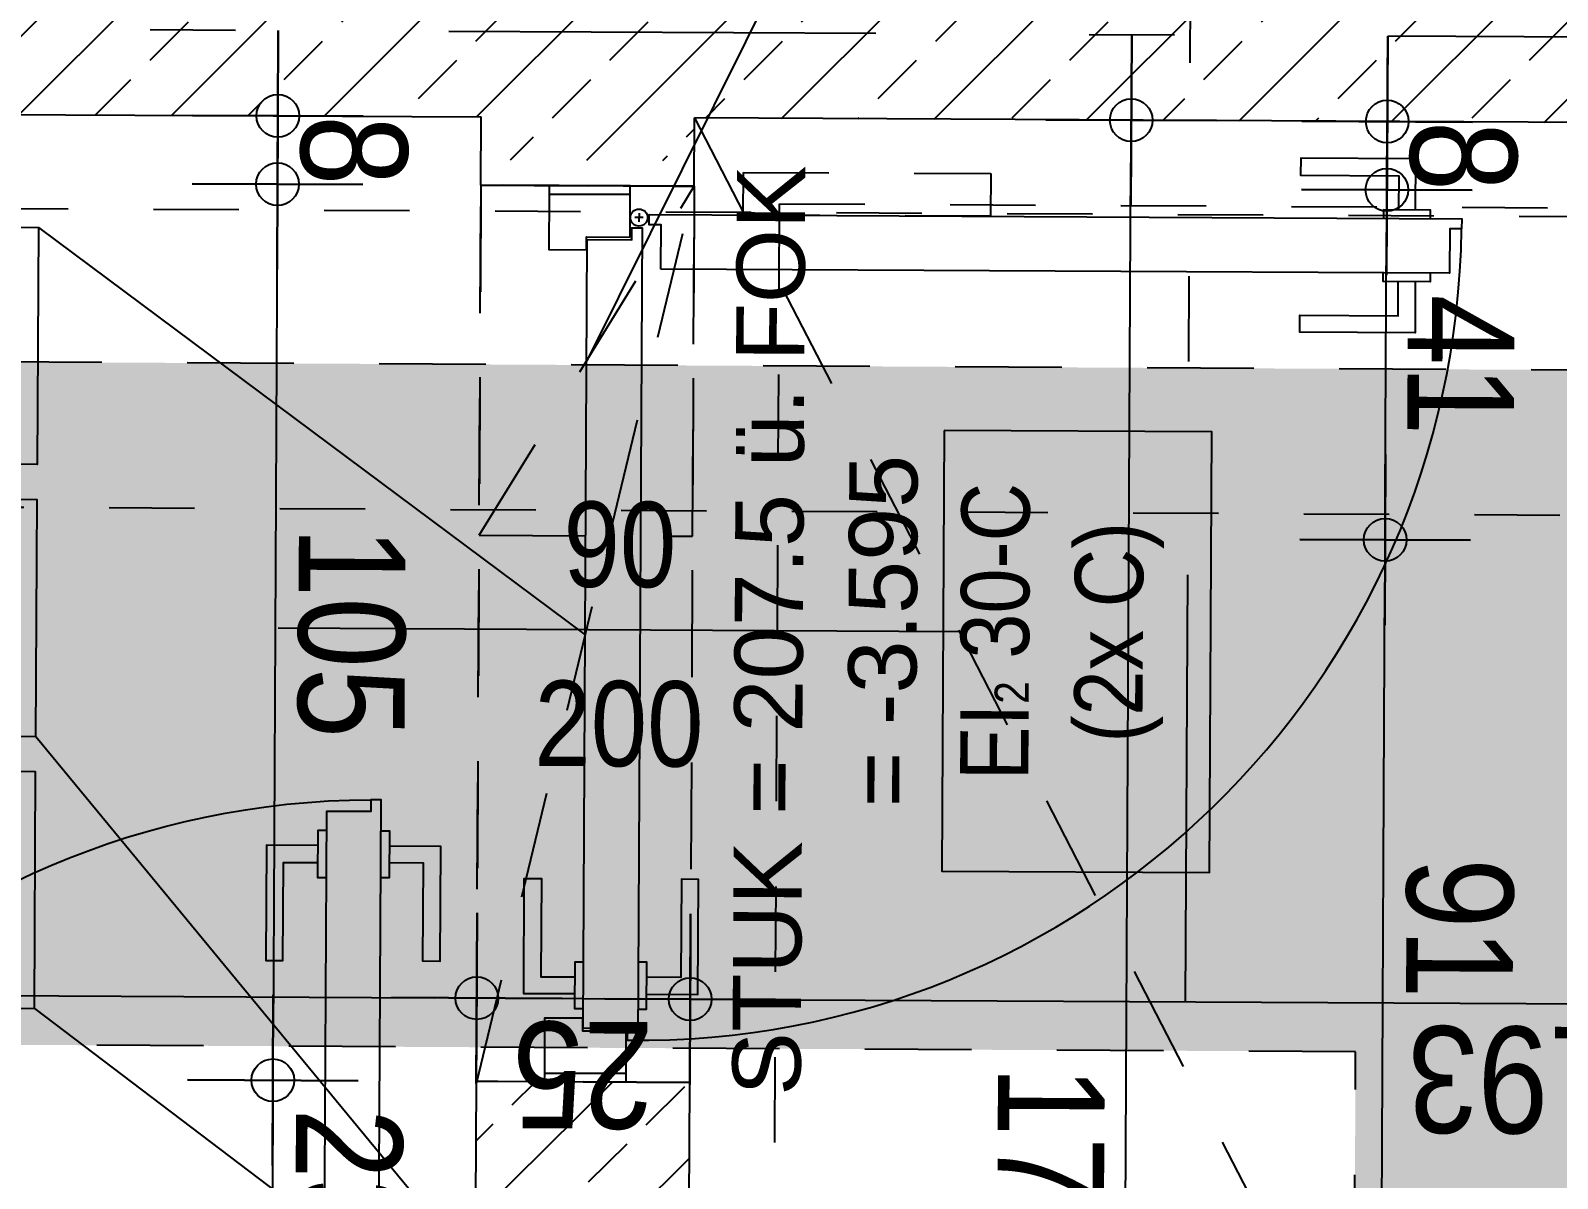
# Model space of a CAD drawing. Header units: millimetres. Extents: x 2158 to 2226, y 1541 to 1653.
# Drawn here: x 2178.827 to 2180.616, y 1607.274 to 1608.619 of the extents above; entities that cross this region are included whole.
import ezdxf
from ezdxf.enums import TextEntityAlignment as Align

# ---------------------------------------------------------------- set-up
doc = ezdxf.new("R2010")
doc.units = ezdxf.units.MM
doc.linetypes.add('HIDDEN2', pattern=[0.1875, 0.125, -0.0625])
doc.linetypes.add('STRICHPUNKT', pattern=[1, 0.5, -0.25, 0, -0.25])
for name, color, linetype in [('00-WOL-G00-Lkg-M0', 22, 'Continuous'), ('02-AXO-G00-Lkg-M0', 8, 'STRICHPUNKT'), ('02-DIM-G00-Lkg-ACHSEN', 8, 'Continuous'), ('02-DIM-G00-LKG-ROHBAU', 8, 'Continuous'), ('02-FIL-G00-Lkg-STB', 8, 'Continuous'), ('02-HID-G00-LKG-M0', 8, 'HIDDEN2'), ('02-TWA-G00-LKG-M0', 4, 'Continuous'), ('02-TXT-G00-LKG-M0', 8, 'Continuous'), ('03-TXT-G00-Lkg-M0', 8, 'Continuous'), ('05-STO---------M0', 1, 'Continuous'), ('05-SYM---------M0', 8, 'Continuous'), ('05-SYM-G00-Lkg-M0', 8, 'Continuous'), ('05-TXT--------M0', 8, 'Continuous'), ('05-TXT-G00-Lkg-M0', 8, 'Continuous'), ('07-HLS-G00-LKG-M0', 140, 'HIDDEN2'), ('07-SAN-G00-Lkg-LÜFTUNGEN', 80, 'HIDDEN2')]:
    doc.layers.add(name, color=color, linetype=linetype)
doc.layers.add('05_HLP---------M0', color=6, linetype='Continuous', plot=False)
doc.styles.add('ARIAL', font='arial.ttf', dxfattribs={"width": 0.85})
doc.styles.get("Standard").update_dxf_attribs({"font": 'arial.ttf'})
doc.linetypes.add('ZICKZACK', pattern='A,0.00254,-5.08,[131,ltypeshp.shx,S=5.08,R=0,X=-5.08,Y=0],-10.16,[131,ltypeshp.shx,S=5.08,R=180,X=5.08,Y=0],-5.08', length=20.32254)
doc.dimstyles.new('pp chromy&schneider', dxfattribs={"dimscale": 0.005, "dimtxt": 25, "dimasz": 10, "dimexe": 0, "dimexo": 0, "dimgap": 5, "dimtad": 1, "dimdec": 1, "dimlfac": 100, "dimrnd": 0.1, "dimzin": 9, "dimdsep": 46, "dimtxsty": 'ARIAL', "dimblk": 'c&s kote', "dimcen": 0, "dimse1": 1, "dimse2": 1, "dimclrd": 8, "dimclrt": 8, "dimadec": 0, "dimazin": 0, "dimtfac": 0.75, "dimtdec": 1, "dimtix": 1, "dimtmove": 2, "dimatfit": 0, "dimldrblk": 'NONE', "dimfxl": 1, "dimtolj": 1, "dimlwd": -1, "dimarcsym": 0})

# ---------------------------------------------------------------- blocks, each defined once
blk = doc.blocks.new('05-TXT')
at = {"layer": '05-TXT--------M0'}
blk.add_line((-0.4, 0), (0.4, 0), dxfattribs=at)
at = {"layer": '05-TXT--------M0', "color": 8, "style": 'ARIAL', "width": 0.85}
blk.add_attdef('BREITE', text='', height=0.1, dxfattribs=at).set_placement((0, 0.05), align=Align.CENTER)
blk.add_attdef('HÖHE', text='', height=0.1, rotation=360, dxfattribs=at).set_placement((0, -0.06), align=Align.TOP_CENTER)
blk = doc.blocks.new('c&s kote')
at = {"color": 8}
for p, q in [((0, -2), (0, 2)), ((0, 2), (0, -2)), ((-2, 0), (2, 0)), ((2, 0), (-2, 0))]:
    blk.add_line(p, q, dxfattribs=at)
blk.add_circle((0, 0), 0.5, dxfattribs=at)
blk = doc.blocks.new('*D2070')
at = {"layer": '02-DIM-G00-LKG-ROHBAU', "color": 8, "transparency": 16777216}
blk.add_line((2171.6498, 1607.5246), (2179.2996, 1607.4856), dxfattribs=at)
at = {"layer": 'Defpoints', "color": 0, "transparency": 16777216}
for p in [(2171.6051, 1608.5573), (2179.3549, 1608.5177), (2179.3496, 1607.4853)]:
    blk.add_point(p, dxfattribs=at)
at = {"layer": '02-DIM-G00-LKG-ROHBAU', "color": 8, "transparency": 16777216, "xscale": 0.05, "yscale": 0.05, "zscale": 0.05}
for p, rotation in [((2171.5998, 1607.5249), 179.7075493181463), ((2179.3496, 1607.4853), 359.7075493181463)]:
    blk.add_blockref('c&s kote', p, dxfattribs=dict(at, rotation=rotation))
at = {"layer": '02-DIM-G00-LKG-ROHBAU', "color": 8, "transparency": 16777216, "insert": (2175.812, 1607.6551), "char_height": 0.125, "attachment_point": 5, "rotation": 179.7075, "style": 'ARIAL'}
blk.add_mtext('\\A1;775', dxfattribs=at)
blk = doc.blocks.new('_None')
blk = doc.blocks.new('*D2071')
at = {"layer": '02-DIM-G00-LKG-ROHBAU', "color": 8, "transparency": 16777216}
blk.add_line((2179.6496, 1607.4838), (2181.4797, 1607.4745), dxfattribs=at)
at = {"layer": 'Defpoints', "color": 0, "transparency": 16777216}
for p in [(2181.5297, 1607.4742), (2179.5991, 1607.3865), (2181.5291, 1607.3566)]:
    blk.add_point(p, dxfattribs=at)
at = {"layer": '02-DIM-G00-LKG-ROHBAU', "color": 8, "transparency": 16777216, "xscale": 0.05, "yscale": 0.05, "zscale": 0.05}
for p, rotation in [((2179.5996, 1607.4841), 179.7075493181463), ((2181.5297, 1607.4742), 359.7075493181463)]:
    blk.add_blockref('c&s kote', p, dxfattribs=dict(at, rotation=rotation))
at = {"layer": '02-DIM-G00-LKG-ROHBAU', "color": 8, "transparency": 16777216, "insert": (2180.5642, 1607.3903), "char_height": 0.125, "attachment_point": 5, "rotation": 179.7075, "style": 'ARIAL'}
blk.add_mtext('\\A1;193', dxfattribs=at)
blk = doc.blocks.new('TÜR-BLOCKZARGE-90')
at = {"layer": '05-STO---------M0'}
for points in [[(-0.465, 0.05), (-0.515, 0.05), (-0.515, -0.045), (-0.45, -0.045), (-0.45, -0.045), (-0.45, -0.045), (-0.45, -0.001), (-0.465, -0.001), (-0.465, 0.05)], [(0.465, 0.05), (0.515, 0.05), (0.515, -0.045), (0.45, -0.045), (0.45, -0.045), (0.45, -0.045), (0.45, -0.001), (0.465, -0.001), (0.465, 0.05)]]:
    blk.add_lwpolyline(points, dxfattribs=at)
at = {"layer": '05-SYM---------M0'}
for points in [[(-0.4276, 0.0864), (-0.4276, 0.0864), (-0.4276, 0.0864), (-0.4276, 0.0864), (-0.4796, 0.0864), (-0.4796, 0.0724), (-0.4916, 0.0724), (-0.4916, 1.0244), (-0.4796, 1.0244), (-0.4796, 1.0104), (-0.4276, 1.0104), (-0.4276, 1.0104), (-0.4276, 1.0104), (-0.4276, 0.0864)], [(-0.4916, 0.9879), (-0.5016, 0.9879), (-0.5016, 0.9329), (-0.4916, 0.9329)], [(-0.4276, 0.9879), (-0.4176, 0.9879), (-0.4176, 0.9329), (-0.4276, 0.9329)], [(-0.5016, 0.9704), (-0.5616, 0.9704), (-0.5616, 0.8354), (-0.5416, 0.8354), (-0.5416, 0.9504), (-0.5016, 0.9504)], [(-0.4176, 0.9704), (-0.3576, 0.9704), (-0.3576, 0.8354), (-0.3776, 0.8354), (-0.3776, 0.9504), (-0.4176, 0.9504)], [(-0.493, 0.0604), (-0.483, 0.0604)], [(-0.488, 0.0654), (-0.488, 0.0554)]]:
    blk.add_lwpolyline(points, dxfattribs=at)
at = {"layer": '05-SYM---------M0', "linetype": 'HIDDEN2', "ltscale": 0.2}
blk.add_lwpolyline([(-0.4916, 0.1824), (-0.5416, 0.1824), (-0.5416, 0.4724), (-0.4916, 0.4724)], close=True, dxfattribs=at)
at = {"layer": '05-SYM---------M0'}
for points in [[(-0.515, 0.05), (-0.525, 0.05), (-0.525, -0.045), (-0.515, -0.045)], [(0.515, 0.05), (0.525, 0.05), (0.525, -0.045), (0.515, -0.045)]]:
    blk.add_lwpolyline(points, close=True, dxfattribs=at)
blk.add_circle((-0.488, 0.0604), 0.01, dxfattribs=at)
blk.add_arc((-0.488, 0.0604), 0.964, 359.5008, 89.5008, dxfattribs=at)
at = {"layer": '05_HLP---------M0'}
for points in [[(0.422, 0.074), (0.422, 0.134), (0.287, 0.134), (0.287, 0.114), (0.402, 0.114), (0.402, 0.074)], [(-0.525, 0.1), (-0.525, -0.1)], [(0.525, 0.1), (0.525, -0.1)], [(0.4395, 0.064), (0.4395, 0.074), (0.3845, 0.074), (0.3845, 0.064)], [(-0.462, 0), (-0.462, 0), (-0.462, 0), (-0.462, 0), (-0.462, 0.052), (-0.476, 0.052), (-0.476, 0.064), (0.476, 0.064), (0.476, 0.052), (0.462, 0.052), (0.462, 0), (0.462, 0), (0.462, 0), (-0.462, 0)], [(0.422, -0.01), (0.422, -0.07), (0.287, -0.07), (0.287, -0.05), (0.402, -0.05), (0.402, -0.01)], [(0.4395, 0), (0.4395, -0.01), (0.3845, -0.01), (0.3845, 0)]]:
    blk.add_lwpolyline(points, dxfattribs=at)
blk = doc.blocks.new('*D1663')
at = {"layer": '02-DIM-G00-LKG-ROHBAU', "color": 8, "transparency": 16777216}
blk.add_line((2180.1081, 1606.8639), (2180.1162, 1608.4639), dxfattribs=at)
at = {"layer": 'Defpoints', "color": 0, "transparency": 16777216}
for p in [(2179.6049, 1608.5165), (2180.1165, 1608.5139), (2180.2763, 1606.813)]:
    blk.add_point(p, dxfattribs=at)
at = {"layer": '02-DIM-G00-LKG-ROHBAU', "color": 8, "transparency": 16777216, "xscale": 0.05, "yscale": 0.05, "zscale": 0.05}
for p, rotation in [((2180.1165, 1608.5139), 89.7075493164787), ((2180.1078, 1606.8139), 269.7075493164787)]:
    blk.add_blockref('c&s kote', p, dxfattribs=dict(at, rotation=rotation))
at = {"layer": '02-DIM-G00-LKG-ROHBAU', "color": 8, "transparency": 16777216, "insert": (2180.0214, 1607.2819), "char_height": 0.125, "attachment_point": 5, "rotation": 269.7075, "style": 'ARIAL'}
blk.add_mtext('\\A1;170', dxfattribs=at)
blk = doc.blocks.new('*D1664')
at = {"layer": '02-DIM-G00-LKG-ROHBAU', "color": 8, "transparency": 16777216}
for p, q in [((2179.1167, 1608.569), (2179.117, 1608.619)), ((2179.1165, 1608.519), (2179.1161, 1608.439)), ((2179.1158, 1608.389), (2179.1156, 1608.339))]:
    blk.add_line(p, q, dxfattribs=at)
at = {"layer": 'Defpoints', "color": 0, "transparency": 16777216}
for p in [(2179.3549, 1608.5177), (2179.1161, 1608.439), (2179.3545, 1608.4377)]:
    blk.add_point(p, dxfattribs=at)
at = {"layer": '02-DIM-G00-LKG-ROHBAU', "color": 8, "transparency": 16777216, "xscale": 0.05, "yscale": 0.05, "zscale": 0.05}
for p, rotation in [((2179.1165, 1608.519), 269.7075493164787), ((2179.1161, 1608.439), 89.70754931647869)]:
    blk.add_blockref('c&s kote', p, dxfattribs=dict(at, rotation=rotation))
at = {"layer": '02-DIM-G00-LKG-ROHBAU', "color": 8, "transparency": 16777216, "insert": (2179.2051, 1608.4785), "char_height": 0.125, "attachment_point": 5, "rotation": 269.7075, "style": 'ARIAL'}
blk.add_mtext('\\A1;8', dxfattribs=at)
blk = doc.blocks.new('*D1665')
at = {"layer": '02-DIM-G00-LKG-ROHBAU', "color": 8, "transparency": 16777216}
blk.add_line((2179.3996, 1607.4851), (2179.5496, 1607.4843), dxfattribs=at)
at = {"layer": 'Defpoints', "color": 0, "transparency": 16777216}
for p in [(2179.3549, 1608.5177), (2179.5996, 1607.4841), (2179.5991, 1607.3865)]:
    blk.add_point(p, dxfattribs=at)
at = {"layer": '02-DIM-G00-LKG-ROHBAU', "color": 8, "transparency": 16777216, "xscale": 0.05, "yscale": 0.05, "zscale": 0.05}
for p, rotation in [((2179.3496, 1607.4853), 179.7075493181463), ((2179.5996, 1607.4841), 359.7075493181463)]:
    blk.add_blockref('c&s kote', p, dxfattribs=dict(at, rotation=rotation))
at = {"layer": '02-DIM-G00-LKG-ROHBAU', "color": 8, "transparency": 16777216, "insert": (2179.4742, 1607.3959), "char_height": 0.125, "attachment_point": 5, "rotation": 179.7075, "style": 'ARIAL'}
blk.add_mtext('\\A1;25', dxfattribs=at)
blk = doc.blocks.new('*D1666')
at = {"layer": '02-DIM-G00-LKG-ROHBAU', "color": 8, "transparency": 16777216}
blk.add_line((2179.1158, 1608.389), (2179.111, 1607.439), dxfattribs=at)
at = {"layer": 'Defpoints', "color": 0, "transparency": 16777216}
for p in [(2179.3545, 1608.4377), (2179.1107, 1607.389), (2179.3491, 1607.3878)]:
    blk.add_point(p, dxfattribs=at)
at = {"layer": '02-DIM-G00-LKG-ROHBAU', "color": 8, "transparency": 16777216, "xscale": 0.05, "yscale": 0.05, "zscale": 0.05}
for p, rotation in [((2179.1161, 1608.439), 89.7075493164787), ((2179.1107, 1607.389), 269.7075493164787)]:
    blk.add_blockref('c&s kote', p, dxfattribs=dict(at, rotation=rotation))
at = {"layer": '02-DIM-G00-LKG-ROHBAU', "color": 8, "transparency": 16777216, "insert": (2179.2022, 1607.9135), "char_height": 0.125, "attachment_point": 5, "rotation": 269.7075, "style": 'ARIAL'}
blk.add_mtext('\\A1;105', dxfattribs=at)
blk = doc.blocks.new('*D1667')
at = {"layer": '02-DIM-G00-LKG-ROHBAU', "color": 8, "transparency": 16777216}
blk.add_line((2179.1105, 1607.339), (2179.1098, 1607.209), dxfattribs=at)
at = {"layer": 'Defpoints', "color": 0, "transparency": 16777216}
for p in [(2179.3491, 1607.3878), (2179.1096, 1607.159), (2179.3479, 1607.1578)]:
    blk.add_point(p, dxfattribs=at)
at = {"layer": '02-DIM-G00-LKG-ROHBAU', "color": 8, "transparency": 16777216, "xscale": 0.05, "yscale": 0.05, "zscale": 0.05}
for p, rotation in [((2179.1107, 1607.389), 89.7075493164787), ((2179.1096, 1607.159), 269.7075493164787)]:
    blk.add_blockref('c&s kote', p, dxfattribs=dict(at, rotation=rotation))
at = {"layer": '02-DIM-G00-LKG-ROHBAU', "color": 8, "transparency": 16777216, "insert": (2179.199, 1607.2735), "char_height": 0.125, "attachment_point": 5, "rotation": 269.7075, "style": 'ARIAL'}
blk.add_mtext('\\A1;23', dxfattribs=at)
blk = doc.blocks.new('*D2008')
at = {"layer": '02-DIM-G00-LKG-ROHBAU', "color": 8, "transparency": 16777216}
blk.add_line((2180.7268, 1608.8783), (2181.3868, 1608.875), dxfattribs=at)
at = {"layer": 'Defpoints', "color": 0, "transparency": 16777216}
for p in [(2181.4368, 1608.8747), (2180.675, 1608.511), (2181.435, 1608.5071)]:
    blk.add_point(p, dxfattribs=at)
at = {"layer": '02-DIM-G00-LKG-ROHBAU', "color": 8, "transparency": 16777216, "xscale": 0.05, "yscale": 0.05, "zscale": 0.05}
for p, rotation in [((2180.6768, 1608.8786), 179.7075493181463), ((2181.4368, 1608.8747), 359.7075493181463)]:
    blk.add_blockref('c&s kote', p, dxfattribs=dict(at, rotation=rotation))
at = {"layer": '02-DIM-G00-LKG-ROHBAU', "color": 8, "transparency": 16777216, "insert": (2181.0564, 1608.7878), "char_height": 0.125, "attachment_point": 5, "rotation": 179.7075, "style": 'ARIAL'}
blk.add_mtext('\\A1;76', dxfattribs=at)
blk = doc.blocks.new('*D2025')
at = {"layer": '02-DIM-G00-LKG-ROHBAU', "color": 8, "transparency": 16777216}
blk.add_line((2180.4096, 1607.1623), (2180.4137, 1607.9723), dxfattribs=at)
at = {"layer": 'Defpoints', "color": 0, "transparency": 16777216}
for p in [(2179.3524, 1608.0277), (2180.414, 1608.0223), (2179.5977, 1607.1165)]:
    blk.add_point(p, dxfattribs=at)
at = {"layer": '02-DIM-G00-LKG-ROHBAU', "color": 8, "transparency": 16777216, "xscale": 0.05, "yscale": 0.05, "zscale": 0.05}
for p, rotation in [((2180.414, 1608.0223), 89.7075493164787), ((2180.4093, 1607.1123), 269.7075493164787)]:
    blk.add_blockref('c&s kote', p, dxfattribs=dict(at, rotation=rotation))
at = {"layer": '02-DIM-G00-LKG-ROHBAU', "color": 8, "transparency": 16777216, "insert": (2180.5005, 1607.5669), "char_height": 0.125, "attachment_point": 5, "rotation": 269.7075, "style": 'ARIAL'}
blk.add_mtext('\\A1;91', dxfattribs=at)
blk = doc.blocks.new('*D2026')
at = {"layer": '02-DIM-G00-LKG-ROHBAU', "color": 8, "transparency": 16777216}
blk.add_line((2180.4142, 1608.0723), (2180.4158, 1608.3823), dxfattribs=at)
at = {"layer": 'Defpoints', "color": 0, "transparency": 16777216}
for p in [(2179.3545, 1608.4377), (2180.4161, 1608.4323), (2179.3524, 1608.0277)]:
    blk.add_point(p, dxfattribs=at)
at = {"layer": '02-DIM-G00-LKG-ROHBAU', "color": 8, "transparency": 16777216, "xscale": 0.05, "yscale": 0.05, "zscale": 0.05}
for p, rotation in [((2180.4161, 1608.4323), 89.7075493164787), ((2180.414, 1608.0223), 269.7075493164787)]:
    blk.add_blockref('c&s kote', p, dxfattribs=dict(at, rotation=rotation))
at = {"layer": '02-DIM-G00-LKG-ROHBAU', "color": 8, "transparency": 16777216, "insert": (2180.5028, 1608.2269), "char_height": 0.125, "attachment_point": 5, "rotation": 269.7075, "style": 'ARIAL'}
blk.add_mtext('\\A1;41', dxfattribs=at)
blk = doc.blocks.new('*D2029')
at = {"layer": '02-DIM-G00-LKG-ROHBAU', "color": 8, "transparency": 16777216}
for p, q in [((2180.4167, 1608.5623), (2180.417, 1608.6123)), ((2180.4161, 1608.4323), (2180.4165, 1608.5123)), ((2180.4158, 1608.3823), (2180.4156, 1608.3323))]:
    blk.add_line(p, q, dxfattribs=at)
at = {"layer": 'Defpoints', "color": 0, "transparency": 16777216}
for p in [(2179.6049, 1608.5165), (2180.4165, 1608.5123), (2179.3545, 1608.4377)]:
    blk.add_point(p, dxfattribs=at)
at = {"layer": '02-DIM-G00-LKG-ROHBAU', "color": 8, "transparency": 16777216, "xscale": 0.05, "yscale": 0.05, "zscale": 0.05}
for p, rotation in [((2180.4165, 1608.5123), 269.7075493164787), ((2180.4161, 1608.4323), 89.7075493164787)]:
    blk.add_blockref('c&s kote', p, dxfattribs=dict(at, rotation=rotation))
at = {"layer": '02-DIM-G00-LKG-ROHBAU', "color": 8, "transparency": 16777216, "insert": (2180.5051, 1608.4719), "char_height": 0.125, "attachment_point": 5, "rotation": 269.7075, "style": 'ARIAL'}
blk.add_mtext('\\A1;8', dxfattribs=at)
blk = doc.blocks.new('*D2287')
at = {"layer": '02-DIM-G00-Lkg-ACHSEN', "color": 8, "transparency": 16777216}
blk.add_arc((2166.2399, 1615.3912), 0.7781, 93.3897, 176.7618, dxfattribs=at)
at = {"layer": 'Defpoints', "color": 0, "transparency": 16777216}
for p in [(2166.253, 1617.9523), (2165.8514, 1616.0654), (2182.0707, 1615.5139), (2161.0511, 1615.351), (2166.1386, 1595.5526)]:
    blk.add_point(p, dxfattribs=at)
at = {"layer": '02-DIM-G00-Lkg-ACHSEN', "color": 8, "transparency": 16777216, "xscale": 0.05, "yscale": 0.05, "zscale": 0.05}
for p, rotation in [((2166.2439, 1616.1693), 1.548646847805317), ((2165.4618, 1615.3852), 268.6029117768213)]:
    blk.add_blockref('c&s kote', p, dxfattribs=dict(at, rotation=rotation))
at = {"layer": '02-DIM-G00-Lkg-ACHSEN', "color": 8, "transparency": 16777216, "insert": (2165.7518, 1615.878), "char_height": 0.125, "attachment_point": 5, "rotation": 225.0758, "style": 'ARIAL'}
blk.add_mtext('\\A1;90.74°', dxfattribs=at)
blk = doc.blocks.new('*D2289')
at = {"layer": '02-DIM-G00-Lkg-ACHSEN', "color": 8, "transparency": 16777216}
blk.add_arc((2166.2205, 1611.5848), 0.7995, 93.2915, 176.1236, dxfattribs=at)
at = {"layer": 'Defpoints', "color": 0, "transparency": 16777216}
for p in [(2166.253, 1617.9523), (2165.8243, 1612.2792), (2161.032, 1611.6113), (2182.2003, 1611.5033), (2166.1386, 1595.5526)]:
    blk.add_point(p, dxfattribs=at)
at = {"layer": '02-DIM-G00-Lkg-ACHSEN', "color": 8, "transparency": 16777216, "xscale": 0.05, "yscale": 0.05, "zscale": 0.05}
for p, rotation in [((2166.2246, 1612.3843), 1.499517257783327), ((2165.421, 1611.5889), 267.9155813781035)]:
    blk.add_blockref('c&s kote', p, dxfattribs=dict(at, rotation=rotation))
at = {"layer": '02-DIM-G00-Lkg-ACHSEN', "color": 8, "transparency": 16777216, "insert": (2165.7205, 1612.0899), "char_height": 0.125, "attachment_point": 5, "rotation": 224.7075, "style": 'ARIAL'}
blk.add_mtext('\\A1;90.00°', dxfattribs=at)
blk = doc.blocks.new('*D2253')
at = {"layer": '02-DIM-G00-Lkg-ACHSEN', "color": 8, "transparency": 16777216}
blk.add_arc((2202.96, 1613.5444), 0.8424, 3.5436, 86.2542, dxfattribs=at)
at = {"layer": 'Defpoints', "color": 0, "transparency": 16777216}
for p in [(2202.9858, 1617.8445), (2203.6896, 1613.9653), (2205.5283, 1613.5508), (2180.2104, 1613.4879), (2202.8824, 1600.6442)]:
    blk.add_point(p, dxfattribs=at)
at = {"layer": '02-DIM-G00-Lkg-ACHSEN', "color": 8, "transparency": 16777216, "xscale": 0.05, "yscale": 0.05, "zscale": 0.05}
for p, rotation in [((2202.965, 1614.3868), 177.9548334426273), ((2203.8023, 1613.5465), 271.8429358783954)]:
    blk.add_blockref('c&s kote', p, dxfattribs=dict(at, rotation=rotation))
at = {"layer": '02-DIM-G00-Lkg-ACHSEN', "color": 8, "transparency": 16777216, "insert": (2203.6196, 1614.2017), "char_height": 0.125, "attachment_point": 5, "rotation": 314.8989, "style": 'ARIAL'}
blk.add_mtext('\\A1;89.51°', dxfattribs=at)
blk = doc.blocks.new('*D2254')
at = {"layer": '02-DIM-G00-Lkg-ACHSEN', "color": 8, "transparency": 16777216}
blk.add_arc((2199.0727, 1612.0847), 0.501, 5.8632, 84.4214, dxfattribs=at)
at = {"layer": 'Defpoints', "color": 0, "transparency": 16777216}
for p in [(2199.0584, 1617.8347), (2199.5059, 1612.3363), (2205.5319, 1612.1008), (2180.203, 1612.0379), (2199.1011, 1600.6348)]:
    blk.add_point(p, dxfattribs=at)
at = {"layer": '02-DIM-G00-Lkg-ACHSEN', "color": 8, "transparency": 16777216, "xscale": 0.05, "yscale": 0.05, "zscale": 0.05}
for p, rotation in [((2199.0714, 1612.5857), 177.2818413743608), ((2199.5736, 1612.086), 273.0027660306324)]:
    blk.add_blockref('c&s kote', p, dxfattribs=dict(at, rotation=rotation))
at = {"layer": '02-DIM-G00-Lkg-ACHSEN', "color": 8, "transparency": 16777216, "insert": (2199.4887, 1612.5028), "char_height": 0.125, "attachment_point": 5, "rotation": 315.1423, "style": 'ARIAL'}
blk.add_mtext('\\A1;90.00°', dxfattribs=at)

msp = doc.modelspace()

# ---------------------------------------------------------------- hatches: boundary and pattern name
at = {"layer": '02-FIL-G00-Lkg-STB'}
h = msp.add_hatch(dxfattribs=at)
h.set_pattern_fill('ANSI33', color=256, scale=0.02, angle=107.0465, style=0)
h.set_pattern_definition([(44.70755, (2138.46726, 1559.7934), (-0.08934302, 0.09025976), []), (44.70755, (2138.55706, 1559.79294), (-0.08934302, 0.09025976), [0.0635, -0.03175])])
h.paths.add_polyline_path([(2176.6211, 1611.6817), (2176.6198, 1611.4317), (2181.5498, 1611.4066), (2181.536, 1608.7066), (2181.535, 1608.5066), (2181.5161, 1604.8067), (2179.7904, 1604.8155), (2179.7993, 1606.5654), (2180.275, 1606.563), (2180.2763, 1606.813), (2179.5962, 1606.8165), (2179.5991, 1607.3865), (2179.3491, 1607.3878), (2179.3462, 1606.8178), (2179.2662, 1606.8182), (2179.2649, 1606.5682), (2179.5493, 1606.5667), (2179.5404, 1604.8167), (2179.4604, 1604.8172), (2179.4591, 1604.5672), (2181.7648, 1604.5554), (2181.7916, 1609.8053), (2181.7929, 1610.0553), (2181.801, 1611.6553)])
h = msp.add_hatch(dxfattribs=at)
h.set_pattern_fill('ANSI33', color=256, scale=0.02, angle=107.0465, style=0)
h.set_pattern_definition([(45, (2135.3003, 1537.52786), (-0.08980256, 0.08980256), []), (45, (2135.3901, 1537.52786), (-0.08980256, 0.08980256), [0.0635, -0.03175])])
h.paths.add_polyline_path([(2181.536, 1608.7066), (2175.0061, 1608.7399), (2175.005, 1608.5399), (2179.3549, 1608.5177), (2179.3546, 1608.4677), (2179.6046, 1608.4665), (2179.6049, 1608.5165), (2181.535, 1608.5066)])
at = {"layer": '07-HLS-G00-LKG-M0'}
h = msp.add_hatch(dxfattribs=at)
h.set_pattern_fill('DOTS', color=256, scale=0.09, angle=197.0465, style=0)
h.set_pattern_definition([(90, (2135.3003, 1537.52786), (-0.142875, 0.0714375), [0, -0.142875])])
h.paths.add_polyline_path([(2181.9638, 1604.3572), (2181.1404, 1604.3552), (2181.1601, 1608.2185), (2171.2536, 1608.2691), (2171.2853, 1614.469), (2173.2953, 1614.4587), (2173.2953, 1615.0259), (2170.488, 1615.0041), (2170.4045, 1598.6433), (2172.3094, 1598.6336), (2172.3079, 1598.3336), (2173.1079, 1598.3295), (2173.1135, 1599.4295), (2171.2085, 1599.4392), (2171.2495, 1607.4691), (2180.3794, 1607.4225), (2180.3597, 1603.5533), (2196.0737, 1603.5923), (2196.0736, 1603.6672), (2201.6383, 1603.681), (2201.5756, 1593.2479), (2202.3756, 1593.2479), (2202.4431, 1604.483), (2196.0716, 1604.4672), (2196.0613, 1608.6022), (2195.2613, 1608.6003), (2195.2718, 1604.3903), (2182.7638, 1604.3592), (2182.7881, 1609.1144), (2181.9881, 1609.1184)])
h.paths.add_polyline_path([(2201.6779, 1600.3251), (2202.2503, 1600.3265), (2202.2507, 1600.1363), (2201.6784, 1600.1349)], flags=24)

# ---------------------------------------------------------------- linework, layer by layer
at = {"layer": '00-WOL-G00-Lkg-M0', "linetype": 'ZICKZACK', "ltscale": 0.01}
msp.add_lwpolyline([(2179.8971, 1608.1505), (2179.8944, 1607.6339), (2180.2083, 1607.6323), (2180.211, 1608.1489)], close=True, dxfattribs=at)
at = {"layer": '02-AXO-G00-Lkg-M0'}
for points in [[(2180.2328, 1617.881), (2180.1185, 1595.4813)], [(2183.117, 1608.5985), (2161.0172, 1608.7113)]]:
    msp.add_lwpolyline(points, dxfattribs=at)
at = {"layer": '02-HID-G00-LKG-M0'}
for points in [[(2179.3545, 1608.4377), (2179.3491, 1607.3878)], [(2179.6045, 1608.4365), (2179.5991, 1607.3865)]]:
    msp.add_lwpolyline(points, dxfattribs=at)
at = {"layer": '02-HID-G00-LKG-M0', "color": 4}
for points in [[(2179.3491, 1607.3878), (2179.3545, 1608.4377), (2179.6045, 1608.4365), (2179.5991, 1607.3865)], [(2179.3545, 1608.4377), (2179.3524, 1608.0277), (2179.6024, 1608.0265), (2179.6045, 1608.4365), (2179.3545, 1608.4377)]]:
    msp.add_lwpolyline(points, close=True, dxfattribs=at)
for points in [[(2179.3491, 1607.3853), (2179.6045, 1608.4365)], [(2179.3524, 1608.0277), (2179.6045, 1608.4365)]]:
    msp.add_lwpolyline(points, dxfattribs=at)
at = {"layer": '02-HID-G00-LKG-M0', "ltscale": 0.5}
msp.add_lwpolyline([(2179.6967, 1606.916), (2179.7044, 1608.416), (2181.4026, 1608.4073), (2181.4345, 1608.4071), (2181.4166, 1604.9072), (2179.8909, 1604.915), (2179.8988, 1606.4649), (2180.3745, 1606.4625), (2180.3768, 1606.9125)], close=True, dxfattribs=at)
at = {"layer": '02-TWA-G00-LKG-M0'}
for p, q in [((2175.005, 1608.5399), (2179.3549, 1608.5177)), ((2181.535, 1608.5066), (2179.6049, 1608.5165))]:
    msp.add_line(p, q, dxfattribs=at)
for points in [[(2179.3545, 1608.4377), (2179.3549, 1608.5177)], [(2179.6045, 1608.4365), (2179.6049, 1608.5165)], [(2179.3545, 1608.4377), (2179.6045, 1608.4365)], [(2179.3462, 1606.8178), (2179.3491, 1607.3878)], [(2179.3491, 1607.3878), (2179.5991, 1607.3865)], [(2179.5962, 1606.8165), (2179.5991, 1607.3865)]]:
    msp.add_lwpolyline(points, dxfattribs=at)
at = {"layer": '02-TXT-G00-LKG-M0'}
for points in [[(2179.7761, 1608.8306), (2179.7776, 1609.1081), (2178.8776, 1609.1127), (2178.8762, 1608.8352), (2179.7761, 1608.8306), (2179.4784, 1608.2321)], [(2178.8359, 1608.388), (2178.8345, 1608.1105), (2177.5251, 1608.1172), (2177.5265, 1608.3947), (2178.8359, 1608.388), (2179.4768, 1607.9109)], [(2178.8329, 1607.7918), (2178.8343, 1608.0692), (2177.5249, 1608.0759), (2177.5235, 1607.7984), (2178.8329, 1607.7918), (2179.4722, 1607.0171)], [(2178.8312, 1607.473), (2178.8327, 1607.7505), (2177.5233, 1607.7572), (2177.5218, 1607.4797), (2178.8312, 1607.473), (2179.4721, 1606.9871)]]:
    msp.add_lwpolyline(points, dxfattribs=at)
at = {"layer": '03-TXT-G00-Lkg-M0', "linetype": 'HIDDEN2'}
msp.add_line((2179.6049, 1608.5165), (2181.5161, 1604.8067), dxfattribs=at)
at = {"layer": '07-HLS-G00-LKG-M0'}
for p, q in [((2181.1601, 1608.2185), (2171.2536, 1608.2691)), ((2180.3794, 1607.4225), (2171.2495, 1607.4691)), ((2180.3597, 1603.5533), (2180.3794, 1607.4225))]:
    msp.add_line(p, q, dxfattribs=at)
at = {"layer": '07-SAN-G00-Lkg-LÜFTUNGEN', "linetype": 'HIDDEN2', "ltscale": 0.5}
for points in [[(2176.9593, 1606.5799), (2176.971, 1608.4199), (2180.7044, 1608.4008), (2180.7248, 1612.3908), (2181.7581, 1612.3855), (2181.763, 1613.3414)], [(2177.3093, 1606.5778), (2177.3188, 1608.0681), (2181.0526, 1608.0491), (2181.073, 1612.039), (2182.1064, 1612.0337), (2182.113, 1613.3396)]]:
    msp.add_lwpolyline(points, dxfattribs=at)

# ---------------------------------------------------------------- block references
at = {"layer": '05-SYM-G00-Lkg-M0', "rotation": 269.7075492908299}
msp.add_blockref('TÜR-BLOCKZARGE-90', (2179.4768, 1607.9121), dxfattribs=at)
at = {"layer": '05-SYM-G00-Lkg-M0', "xscale": -1, "rotation": 359.7075493353817}
msp.add_blockref('TÜR-BLOCKZARGE-90', (2178.7406, 1606.6958), dxfattribs=at)
at = {"layer": '05-TXT-G00-Lkg-M0', "rotation": 359.7075493344379}
msp.add_blockref('05-TXT', (2179.5168, 1607.9169), dxfattribs=at).add_auto_attribs({'BREITE': '90', 'HÖHE': '200'})

# ---------------------------------------------------------------- texts
at = {"layer": '02-TXT-G00-LKG-M0', "insert": (2179.6518, 1607.9162), "char_height": 0.08, "width": 1.259, "attachment_point": 2, "rotation": 89.7075}
msp.add_mtext('{\\fArial|b0|i0|c0|p34;STUK = 207.5 ü. FOK \\P= -3.595}', dxfattribs=at)
at = {"layer": '05-TXT-G00-Lkg-M0', "insert": (2179.9168, 1607.9149), "char_height": 0.08, "width": 0.35, "attachment_point": 2, "rotation": 89.7075, "style": 'ARIAL'}
msp.add_mtext('EI{\\H0.5x;2} 30-C (2x C)', dxfattribs=at)

# ---------------------------------------------------------------- dimensions: what is measured, and where the dimension line sits
at = {"layer": '02-DIM-G00-Lkg-ACHSEN'}
for base, line1, line2, picture, middle in [((2165.8243, 1612.2792), ((2182.2003, 1611.5033), (2161.032, 1611.6113)), ((2166.253, 1617.9523), (2166.1386, 1595.5526)), '*D2289', (2165.7205, 1612.0899)), ((2165.8514, 1616.0654), ((2161.0511, 1615.351), (2182.0707, 1615.5139)), ((2166.253, 1617.9523), (2166.1386, 1595.5526)), '*D2287', (2165.7518, 1615.878)), ((2203.6896, 1613.9653), ((2180.2104, 1613.4879), (2205.5283, 1613.5508)), ((2202.8824, 1600.6442), (2202.9858, 1617.8445)), '*D2253', (2203.6196, 1614.2017)), ((2199.5059, 1612.3363), ((2180.203, 1612.0379), (2205.5319, 1612.1008)), ((2199.1011, 1600.6348), (2199.0584, 1617.8347)), '*D2254', (2199.4887, 1612.5028))]:
    dim = msp.add_angular_dim_2l(base=base, line1=line1, line2=line2, dimstyle='pp chromy&schneider', override={"dimzin": 8, "dimadec": 2}, dxfattribs=at)
    dim.commit()
    dim.dimension.update_dxf_attribs({"geometry": picture, "text_midpoint": middle})
at = {"layer": '02-DIM-G00-LKG-ROHBAU'}
for base, p1, p2, picture, middle in [((2181.4368, 1608.8747), (2180.675, 1608.511), (2181.435, 1608.5071), '*D2008', (2181.0564, 1608.7878)), ((2181.5297, 1607.4742), (2179.5991, 1607.3865), (2181.5291, 1607.3566), '*D2071', (2180.5642, 1607.3903))]:
    dim = msp.add_linear_dim(base=base, p1=p1, p2=p2, angle=359.7075, dimstyle='pp chromy&schneider', dxfattribs=at)
    dim.commit()
    dim.dimension.update_dxf_attribs({"geometry": picture, "text_midpoint": middle})
for base, p1, p2, angle, picture, middle in [((2179.1161, 1608.439), (2179.3549, 1608.5177), (2179.3545, 1608.4377), 89.7075, '*D1664', (2179.2051, 1608.4785)), ((2180.4165, 1608.5123), (2179.3545, 1608.4377), (2179.6049, 1608.5165), 89.7075, '*D2029', (2180.5051, 1608.4719)), ((2179.1107, 1607.389), (2179.3545, 1608.4377), (2179.3491, 1607.3878), 89.7075, '*D1666', (2179.2022, 1607.9135)), ((2180.4161, 1608.4323), (2179.3524, 1608.0277), (2179.3545, 1608.4377), 89.7075, '*D2026', (2180.5028, 1608.2269)), ((2179.5996, 1607.4841), (2179.3549, 1608.5177), (2179.5991, 1607.3865), 359.7075, '*D1665', (2179.4742, 1607.3959)), ((2180.414, 1608.0223), (2179.5977, 1607.1165), (2179.3524, 1608.0277), 89.7075, '*D2025', (2180.5005, 1607.5669)), ((2179.1096, 1607.159), (2179.3491, 1607.3878), (2179.3479, 1607.1578), 89.7075, '*D1667', (2179.199, 1607.2735))]:
    dim = msp.add_linear_dim(base=base, p1=p1, p2=p2, angle=angle, dimstyle='pp chromy&schneider', override={"dimzin": 8}, dxfattribs=at)
    dim.commit()
    dim.dimension.update_dxf_attribs({"geometry": picture, "text_midpoint": middle})
dim = msp.add_linear_dim(base=(2180.1165, 1608.5139), p1=(2180.2763, 1606.813), p2=(2179.6049, 1608.5165), angle=89.7075, dimstyle='pp chromy&schneider', override={"dimzin": 8}, dxfattribs=at)
dim.commit()
dim.dimension.update_dxf_attribs({"geometry": '*D1663', "text_midpoint": (2180.0214, 1607.2819), "dimtype": 160})
dim = msp.add_linear_dim(base=(2179.3496, 1607.4853), p1=(2171.6051, 1608.5573), p2=(2179.3549, 1608.5177), angle=359.7075, dimstyle='pp chromy&schneider', dxfattribs=at)
dim.commit()
dim.dimension.update_dxf_attribs({"geometry": '*D2070', "text_midpoint": (2175.812, 1607.6551), "dimtype": 160})

doc.saveas('drawing.dxf')
